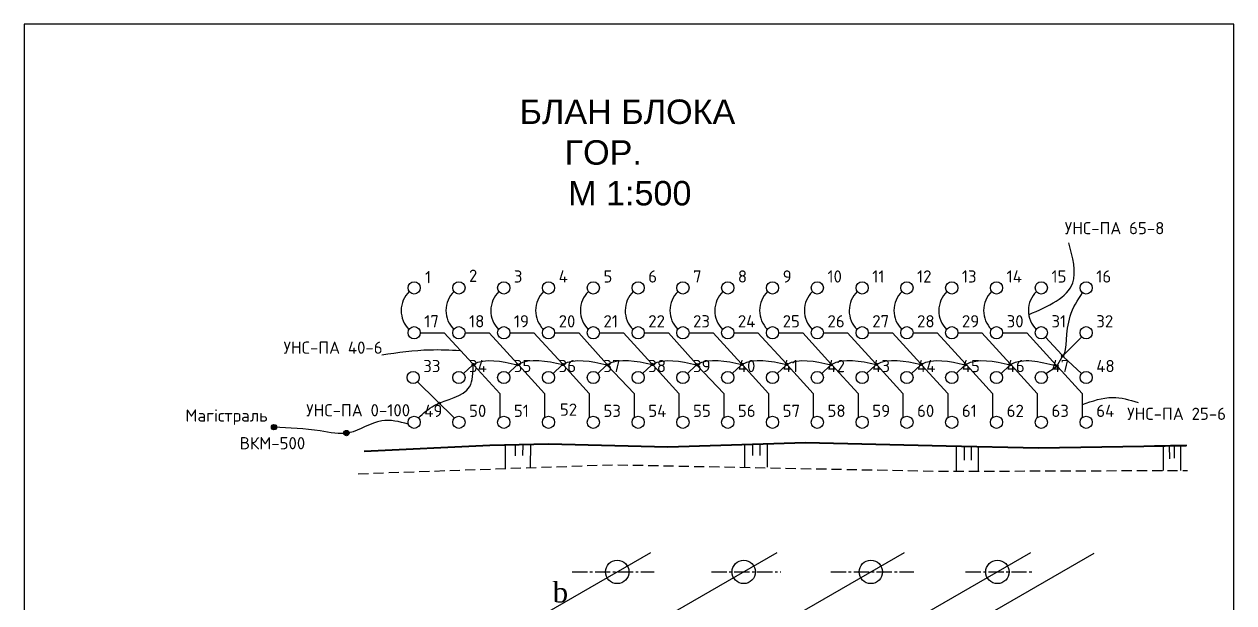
# Model space of a CAD drawing. Header units: metres. Extents: x -151 to 671, y 3490 to 3917.
# Drawn here: x -150.9 to 146.1, y 3768.3 to 3910.4 of the extents above; entities that cross this region are included whole.
import ezdxf

# ---------------------------------------------------------------- set-up
doc = ezdxf.new("R2010")
doc.units = ezdxf.units.M
doc.header["$LTSCALE"] = 5
doc.linetypes.add('CENTER2', pattern=[1.125, 0.75, -0.125, 0.125, -0.125])
doc.linetypes.add('DASHED', pattern=[0.75, 0.5, -0.25])
doc.styles.add('СПДС', font='isocpeur.ttf')

msp = doc.modelspace()

# ---------------------------------------------------------------- hatches: boundary and pattern name
h = msp.add_hatch(color=256)
h.dxf.hatch_style = 1
h.paths.add_polyline_path([(103.79634, 3828.96872, 1), (104.3909, 3828.96872, 1)])
h.paths.add_polyline_path([(104.19638, 3828.96569, -1), (103.99638, 3828.96569, -1)], flags=16)
h = msp.add_hatch(color=256)
h.dxf.hatch_style = 1
h.paths.add_polyline_path([(104.3909, 3828.96872, 1), (103.79634, 3828.96872, 1)])
h = msp.add_hatch(color=256)
h.dxf.hatch_style = 1
h.paths.add_polyline_path([(104.3909, 3828.96872, 1), (103.79634, 3828.96872, 1)])
h = msp.add_hatch(color=256)
h.dxf.hatch_style = 1
h.paths.add_polyline_path([(104.19638, 3828.96569, 1), (103.99638, 3828.96569, 1)])
h = msp.add_hatch(color=256)
h.dxf.hatch_style = 1
h.paths.add_polyline_path([(-40.37796, 3826.87322, 1), (-40.89663, 3826.87322, 1)])
h = msp.add_hatch(color=256)
h.dxf.hatch_style = 1
h.paths.add_polyline_path([(-29.53331, 3826.78247, 1), (-30.05198, 3826.78247, 1)])
h = msp.add_hatch(color=256)
h.dxf.hatch_style = 1
h.paths.add_polyline_path([(-29.69265, 3826.78247, 1), (-29.89265, 3826.78247, 1)])
h = msp.add_hatch(color=256)
h.dxf.hatch_style = 1
h.paths.add_polyline_path([(-18.3809, 3826.87614, 1), (-18.89957, 3826.87614, 1)])
h = msp.add_hatch(color=256)
h.dxf.hatch_style = 1
h.paths.add_polyline_path([(-18.53729, 3826.87322, 1), (-18.73729, 3826.87322, 1)])
h = msp.add_hatch(color=256)
h.dxf.hatch_style = 1
h.paths.add_polyline_path([(-7.53331, 3826.78247, 1), (-8.05198, 3826.78247, 1)])
h = msp.add_hatch(color=256)
h.dxf.hatch_style = 1
h.paths.add_polyline_path([(-7.69265, 3826.78247, 1), (-7.89265, 3826.78247, 1)])
h = msp.add_hatch(color=256)
h.dxf.hatch_style = 1
h.paths.add_polyline_path([(3.5629, 3826.89635, 1), (2.96834, 3826.89635, 1)])
h = msp.add_hatch(color=256)
h.dxf.hatch_style = 1
h.paths.add_polyline_path([(3.5629, 3826.89635, 1), (2.96834, 3826.89635, 1)])
h = msp.add_hatch(color=256)
h.dxf.hatch_style = 1
h.paths.add_polyline_path([(3.61928, 3826.87625, 1), (3.10061, 3826.87625, 1)])
h = msp.add_hatch(color=256)
h.dxf.hatch_style = 1
h.paths.add_polyline_path([(3.46287, 3826.87305, 1), (3.26287, 3826.87305, 1)])
h = msp.add_hatch(color=256)
h.dxf.hatch_style = 1
h.paths.add_polyline_path([(14.50187, 3826.7855, 1), (13.90731, 3826.7855, 1)])
h = msp.add_hatch(color=256)
h.dxf.hatch_style = 1
h.paths.add_polyline_path([(14.50187, 3826.7855, 1), (13.90731, 3826.7855, 1)])
h = msp.add_hatch(color=256)
h.dxf.hatch_style = 1
h.paths.add_polyline_path([(14.46393, 3826.7855, 1), (13.94525, 3826.7855, 1)])
h = msp.add_hatch(color=256)
h.dxf.hatch_style = 1
h.paths.add_polyline_path([(14.30799, 3826.78177, 1), (14.10799, 3826.78177, 1)])
h = msp.add_hatch(color=256)
h.dxf.hatch_style = 1
h.paths.add_polyline_path([(25.6594, 3826.87321, 1), (25.06484, 3826.87321, 1)])
h = msp.add_hatch(color=256)
h.dxf.hatch_style = 1
h.paths.add_polyline_path([(25.6594, 3826.87321, 1), (25.06484, 3826.87321, 1)])
h = msp.add_hatch(color=256)
h.dxf.hatch_style = 1
h.paths.add_polyline_path([(25.62146, 3826.87321, 1), (25.10278, 3826.87321, 1)])
h = msp.add_hatch(color=256)
h.dxf.hatch_style = 1
h.paths.add_polyline_path([(25.46212, 3826.87321, 1), (25.26212, 3826.87321, 1)])
h = msp.add_hatch(color=256)
h.dxf.hatch_style = 1
h.paths.add_polyline_path([(36.65981, 3826.87312, 1), (36.06525, 3826.87312, 1)])
h = msp.add_hatch(color=256)
h.dxf.hatch_style = 1
h.paths.add_polyline_path([(36.65981, 3826.87312, 1), (36.06525, 3826.87312, 1)])
h = msp.add_hatch(color=256)
h.dxf.hatch_style = 1
h.paths.add_polyline_path([(36.61928, 3826.87625, 1), (36.10061, 3826.87625, 1)])
h = msp.add_hatch(color=256)
h.dxf.hatch_style = 1
h.paths.add_polyline_path([(36.46253, 3826.87312, 1), (36.26253, 3826.87312, 1)])
h = msp.add_hatch(color=256)
h.dxf.hatch_style = 1
h.paths.add_polyline_path([(47.50527, 3826.78177, 1), (46.91071, 3826.78177, 1)])
h = msp.add_hatch(color=256)
h.dxf.hatch_style = 1
h.paths.add_polyline_path([(47.50527, 3826.78177, 1), (46.91071, 3826.78177, 1)])
h = msp.add_hatch(color=256)
h.dxf.hatch_style = 1
h.paths.add_polyline_path([(47.46393, 3826.7855, 1), (46.94525, 3826.7855, 1)])
h = msp.add_hatch(color=256)
h.dxf.hatch_style = 1
h.paths.add_polyline_path([(47.30799, 3826.78177, 1), (47.10799, 3826.78177, 1)])
h = msp.add_hatch(color=256)
h.dxf.hatch_style = 1
h.paths.add_polyline_path([(58.65979, 3826.87343, 1), (58.06523, 3826.87343, 1)])
h = msp.add_hatch(color=256)
h.dxf.hatch_style = 1
h.paths.add_polyline_path([(58.65979, 3826.87343, 1), (58.06523, 3826.87343, 1)])
h = msp.add_hatch(color=256)
h.dxf.hatch_style = 1
h.paths.add_polyline_path([(58.62185, 3826.87343, 1), (58.10318, 3826.87343, 1)])
h = msp.add_hatch(color=256)
h.dxf.hatch_style = 1
h.paths.add_polyline_path([(58.46251, 3826.87343, 1), (58.26251, 3826.87343, 1)])
h = msp.add_hatch(color=256)
h.dxf.hatch_style = 1
h.paths.add_polyline_path([(69.66015, 3826.87305, 1), (69.06558, 3826.87305, 1)])
h = msp.add_hatch(color=256)
h.dxf.hatch_style = 1
h.paths.add_polyline_path([(69.66015, 3826.87305, 1), (69.06558, 3826.87305, 1)])
h = msp.add_hatch(color=256)
h.dxf.hatch_style = 1
h.paths.add_polyline_path([(69.6191, 3826.87614, 1), (69.10043, 3826.87614, 1)])
h = msp.add_hatch(color=256)
h.dxf.hatch_style = 1
h.paths.add_polyline_path([(69.46287, 3826.87305, 1), (69.26287, 3826.87305, 1)])
h = msp.add_hatch(color=256)
h.dxf.hatch_style = 1
h.paths.add_polyline_path([(80.50187, 3826.7855, 1), (79.90731, 3826.7855, 1)])
h = msp.add_hatch(color=256)
h.dxf.hatch_style = 1
h.paths.add_polyline_path([(80.50187, 3826.7855, 1), (79.90731, 3826.7855, 1)])
h = msp.add_hatch(color=256)
h.dxf.hatch_style = 1
h.paths.add_polyline_path([(80.46669, 3826.78247, 1), (79.94802, 3826.78247, 1)])
h = msp.add_hatch(color=256)
h.dxf.hatch_style = 1
h.paths.add_polyline_path([(80.30735, 3826.78247, 1), (80.10735, 3826.78247, 1)])
h = msp.add_hatch(color=256)
h.dxf.hatch_style = 1
h.paths.add_polyline_path([(91.50463, 3826.78247, 1), (90.91007, 3826.78247, 1)])
h = msp.add_hatch(color=256)
h.dxf.hatch_style = 1
h.paths.add_polyline_path([(91.50463, 3826.78247, 1), (90.91007, 3826.78247, 1)])
h = msp.add_hatch(color=256)
h.dxf.hatch_style = 1
h.paths.add_polyline_path([(91.46669, 3826.78247, 1), (90.94802, 3826.78247, 1)])
h = msp.add_hatch(color=256)
h.dxf.hatch_style = 1
h.paths.add_polyline_path([(91.30735, 3826.78247, 1), (91.10735, 3826.78247, 1)])
h = msp.add_hatch(color=256)
h.dxf.hatch_style = 1
h.paths.add_polyline_path([(103.0134, 3826.48464, 1), (102.41884, 3826.48464, 1)])
h = msp.add_hatch(color=256)
h.dxf.hatch_style = 1
h.paths.add_polyline_path([(103.0134, 3826.48464, 1), (102.41884, 3826.48464, 1)])
h = msp.add_hatch(color=256)
h.dxf.hatch_style = 1
h.paths.add_polyline_path([(102.97546, 3826.48464, 1), (102.45679, 3826.48464, 1)])
h = msp.add_hatch(color=256)
h.dxf.hatch_style = 1
h.paths.add_polyline_path([(102.81888, 3826.48161, 1), (102.61888, 3826.48161, 1)])
h = msp.add_hatch(color=256)
h.dxf.hatch_style = 1
h.paths.add_polyline_path([(-48.6803, 3817.35792, 1), (-49.19897, 3817.35792, 1)])
h = msp.add_hatch(color=256)
h.dxf.hatch_style = 1
h.paths.add_polyline_path([(-48.83687, 3817.35489, 1), (-49.03687, 3817.35489, 1)])
h = msp.add_hatch(color=256)
h.dxf.hatch_style = 1
h.paths.add_polyline_path([(-90.19383, 3811.46524, 1), (-88.89662, 3811.46524, 1)])
h = msp.add_hatch(color=256)
h.dxf.hatch_style = 1
h.paths.add_polyline_path([(-72.40582, 3810.02391, 1), (-71.1086, 3810.02391, 1)])

# ---------------------------------------------------------------- linework, layer by layer
at = {"color": 6}
for p, q in [((-53.63791, 3834.65784), (-47.71758, 3834.65784)), ((-47.71758, 3834.65784), (-40.81179, 3827.06507)), ((-42.63791, 3834.65784), (-36.71758, 3834.65784)), ((-36.71758, 3834.65784), (-29.79063, 3827.0418)), ((-31.63791, 3834.65784), (-25.71758, 3834.65784)), ((-25.71758, 3834.65784), (-18.81458, 3827.06813)), ((-20.63791, 3834.65784), (-14.71758, 3834.65784)), ((-14.71758, 3834.65784), (-7.9404, 3827.00624)), ((-9.63791, 3834.65784), (-3.71758, 3834.65784)), ((-3.71758, 3834.65784), (3.18545, 3827.0681)), ((1.36209, 3834.65784), (7.28242, 3834.65784)), ((7.28242, 3834.65784), (14.09364, 3827.00156)), ((12.36209, 3834.65784), (18.28242, 3834.65784)), ((18.28242, 3834.65784), (25.18795, 3827.06535)), ((23.36209, 3834.65784), (29.28242, 3834.65784)), ((29.28242, 3834.65784), (36.18545, 3827.0681)), ((34.36209, 3834.65784), (40.28242, 3834.65784)), ((40.28242, 3834.65784), (47.20662, 3827.04483)), ((45.36209, 3834.65784), (51.28242, 3834.65784)), ((51.28242, 3834.65784), (58.18801, 3827.06528)), ((56.36209, 3834.65784), (62.28242, 3834.65784)), ((62.28242, 3834.65784), (69.18542, 3827.06813)), ((67.36209, 3834.65784), (73.28242, 3834.65784)), ((73.28242, 3834.65784), (80.20937, 3827.0418)), ((78.36209, 3834.65784), (84.28242, 3834.65784)), ((84.28242, 3834.65784), (91.20937, 3827.0418)), ((89.36209, 3834.65784), (95.28242, 3834.65784)), ((95.28242, 3834.65784), (102.53321, 3826.66772)), ((99.87741, 3833.5537), (103.89239, 3829.18753))]:
    msp.add_line(p, q, dxfattribs=at)
at = {"color": 1, "lineweight": 30}
msp.add_line((102.8319, 3826.70548), (103.94887, 3828.70906), dxfattribs=at)
at = {"color": 30}
for p, q in [((104.31209, 3828.76711), (108.75852, 3824.67378)), ((-43.03407, 3824.67349), (-40.83089, 3826.70066)), ((-40.42095, 3826.63534), (-34.11736, 3819.70467)), ((-32.03407, 3824.67349), (-29.95858, 3826.58317)), ((-29.53429, 3826.75996), (-23.11736, 3819.70467)), ((-21.03407, 3824.67349), (-18.83105, 3826.70051)), ((-18.46559, 3826.68443), (-12.11736, 3819.70467)), ((-10.03407, 3824.67349), (-7.95858, 3826.58317)), ((-7.64212, 3826.61238), (-1.11736, 3819.70467)), ((0.96593, 3824.67349), (3.16911, 3826.70066)), ((3.53444, 3826.68439), (9.88264, 3819.70467)), ((11.96593, 3824.67349), (14.04142, 3826.58317)), ((14.34994, 3826.64677), (20.88264, 3819.70467)), ((22.96593, 3824.67349), (25.16895, 3826.70051)), ((25.53694, 3826.68165), (31.88264, 3819.70467)), ((33.96593, 3824.67349), (36.17711, 3826.69829)), ((36.53444, 3826.68439), (42.88264, 3819.70467)), ((44.96593, 3824.67349), (47.04186, 3826.58357)), ((47.46295, 3826.76299), (53.88264, 3819.70467)), ((55.96593, 3824.67349), (58.18633, 3826.69172)), ((58.537, 3826.68157), (64.88264, 3819.70467)), ((66.96593, 3824.67349), (69.16895, 3826.70051)), ((69.53441, 3826.68443), (75.88264, 3819.70467)), ((77.96593, 3824.67349), (80.04142, 3826.58317)), ((80.46571, 3826.75996), (86.88264, 3819.70467)), ((88.96593, 3824.67349), (91.04142, 3826.58317)), ((91.46571, 3826.75996), (97.88264, 3819.70467)), ((99.96593, 3824.67349), (102.52264, 3826.31196)), ((102.8924, 3826.29765), (108.88264, 3819.70467)), ((-54.30386, 3822.60859), (-45.20986, 3813.70709)), ((-34.11736, 3819.70467), (-34.11736, 3813.7624)), ((-23.11736, 3819.70467), (-23.11736, 3813.7624)), ((-12.11736, 3819.70467), (-12.11736, 3813.7624)), ((-1.11736, 3819.70467), (-1.11736, 3813.7624)), ((9.88264, 3819.70467), (9.88264, 3813.7624)), ((20.88264, 3819.70467), (20.88264, 3813.7624)), ((31.88264, 3819.70467), (31.88264, 3813.7624)), ((42.88264, 3819.70467), (42.88264, 3813.7624)), ((53.88264, 3819.70467), (53.88264, 3813.7624)), ((64.88264, 3819.70467), (64.88264, 3813.7624)), ((75.88264, 3819.70467), (75.88264, 3813.7624)), ((86.88264, 3819.70467), (86.88264, 3813.7624)), ((97.88264, 3819.70467), (97.88264, 3813.7624)), ((108.88264, 3819.70467), (108.88264, 3813.7624))]:
    msp.add_line(p, q, dxfattribs=at)
for p, q in [((-40.64005, 3826.87625), (-40.64005, 3826.87625)), ((-32.74469, 3807.15216), (-32.74595, 3801.31032)), ((-30.32797, 3807.20633), (-30.30418, 3804.41579)), ((-28.47893, 3807.24834), (-28.4911, 3804.54008)), ((-26.58423, 3807.33138), (-26.62989, 3801.52569)), ((25.95358, 3807.21276), (25.95358, 3801.48891)), ((27.97425, 3807.27402), (27.97425, 3804.51625)), ((29.77042, 3807.32848), (29.78552, 3804.52749)), ((31.57339, 3807.36479), (31.56655, 3801.60103)), ((77.96979, 3806.84174), (77.97272, 3800.65262)), ((79.88115, 3806.81086), (79.88115, 3803.36294)), ((81.67729, 3806.76712), (81.67729, 3803.36294)), ((83.35376, 3806.76267), (83.36119, 3800.67039)), ((128.75329, 3806.82257), (128.75527, 3800.82002)), ((130.26844, 3806.85521), (130.30446, 3803.72141)), ((131.52062, 3806.85671), (131.52062, 3803.81354)), ((133.02868, 3806.91008), (133.00583, 3800.83403))]:
    msp.add_line(p, q)
at = {"linetype": 'CENTER2'}
for p, q in [((-16.34485, 3775.91649), (3.83545, 3775.91649)), ((17.85809, 3775.91649), (34.92893, 3775.91649)), ((47.18136, 3775.91649), (67.52538, 3775.91649)), ((80.25577, 3775.91649), (96.8855, 3775.91649))]:
    msp.add_line(p, q, dxfattribs=at)
at = {"flags": 128}
msp.add_lwpolyline([(-150.87562, 3490.415), (146.12438, 3490.415), (146.12438, 3910.415), (-150.87562, 3910.415)], close=True, dxfattribs=at)
at = {"lineweight": 40, "flags": 128}
msp.add_lwpolyline([(-67.36838, 3805.56429), (-36.5815, 3807.06427), (-22.16425, 3807.39179), (7.12082, 3806.64179), (40.95606, 3807.6676), (75.49745, 3806.91762), (98.1938, 3806.3649), (134.42677, 3806.94624), (126.66817, 3806.80507)], dxfattribs=at)
at = {"linetype": 'DASHED', "flags": 128}
msp.add_lwpolyline([(-68.86878, 3800.03831), (-6.27352, 3802.24251), (73.97679, 3800.63945), (134.76639, 3800.83984)], dxfattribs=at)
at = {"flags": 128}
for points in [[(-62.95494, 3742.60133), (2.96682, 3780.67249)], [(-31.79557, 3742.74049), (34.02858, 3780.67249)], [(-0.86257, 3742.56384), (65.24134, 3780.67249)], [(30.29337, 3742.6088), (96.32435, 3780.67249)], [(43.53065, 3741.06253), (111.85954, 3780.51223)]]:
    msp.add_lwpolyline(points, dxfattribs=at)
for centre, radius in [((-55.13791, 3845.65784), 1.5), ((-44.13791, 3845.65784), 1.5), ((-33.13791, 3845.65784), 1.5), ((-22.13791, 3845.65784), 1.5), ((-11.13791, 3845.65784), 1.5), ((-0.13791, 3845.65784), 1.5), ((10.86209, 3845.65784), 1.5), ((21.86209, 3845.65784), 1.5), ((32.86209, 3845.65784), 1.5), ((43.86209, 3845.65784), 1.5), ((54.86209, 3845.65784), 1.5), ((65.86209, 3845.65784), 1.5), ((76.86209, 3845.65784), 1.5), ((87.86209, 3845.65784), 1.5), ((98.86209, 3845.65784), 1.5), ((109.86209, 3845.65784), 1.5), ((-55.13791, 3834.65784), 1.5), ((-44.13791, 3834.65784), 1.5), ((-33.13791, 3834.65784), 1.5), ((-22.13791, 3834.65784), 1.5), ((-11.13791, 3834.65784), 1.5), ((-0.13791, 3834.65784), 1.5), ((10.86209, 3834.65784), 1.5), ((21.86209, 3834.65784), 1.5), ((32.86209, 3834.65784), 1.5), ((43.86209, 3834.65784), 1.5), ((54.86209, 3834.65784), 1.5), ((65.86209, 3834.65784), 1.5), ((76.86209, 3834.65784), 1.5), ((87.86209, 3834.65784), 1.5), ((98.86209, 3834.65784), 1.5), ((109.86209, 3834.65784), 1.5), ((104.09362, 3828.96872), 0.29728), ((104.09362, 3828.96872), 0.29728), ((104.09362, 3828.96872), 0.29728), ((104.09638, 3828.96569), 0.1), ((-40.63729, 3826.87322), 0.25934), ((-29.79265, 3826.78247), 0.25934), ((-29.79265, 3826.78247), 0.1), ((-18.64023, 3826.87614), 0.25934), ((-18.63729, 3826.87322), 0.1), ((-7.79265, 3826.78247), 0.25934), ((-7.79265, 3826.78247), 0.1), ((3.26562, 3826.89635), 0.29728), ((3.26562, 3826.89635), 0.29728), ((3.35995, 3826.87625), 0.25934), ((3.36287, 3826.87305), 0.1), ((14.20459, 3826.7855), 0.29728), ((14.20459, 3826.7855), 0.29728), ((14.20459, 3826.7855), 0.25934), ((14.20799, 3826.78177), 0.1), ((25.36212, 3826.87321), 0.29728), ((25.36212, 3826.87321), 0.29728), ((25.36212, 3826.87321), 0.25934), ((25.36212, 3826.87321), 0.1), ((36.36253, 3826.87312), 0.29728), ((36.36253, 3826.87312), 0.29728), ((36.35995, 3826.87625), 0.25934), ((36.36253, 3826.87312), 0.1), ((47.20799, 3826.78177), 0.29728), ((47.20799, 3826.78177), 0.29728), ((47.20459, 3826.7855), 0.25934), ((47.20799, 3826.78177), 0.1), ((58.36251, 3826.87343), 0.29728), ((58.36251, 3826.87343), 0.29728), ((58.36251, 3826.87343), 0.25934), ((58.36251, 3826.87343), 0.1), ((69.36287, 3826.87305), 0.29728), ((69.36287, 3826.87305), 0.29728), ((69.35977, 3826.87614), 0.25934), ((69.36287, 3826.87305), 0.1), ((80.20459, 3826.7855), 0.29728), ((80.20459, 3826.7855), 0.29728), ((80.20735, 3826.78247), 0.25934), ((80.20735, 3826.78247), 0.1), ((91.20735, 3826.78247), 0.29728), ((91.20735, 3826.78247), 0.29728), ((91.20735, 3826.78247), 0.25934), ((91.20735, 3826.78247), 0.1), ((102.71612, 3826.48464), 0.29728), ((102.71612, 3826.48464), 0.29728), ((102.71612, 3826.48464), 0.25934), ((102.71888, 3826.48161), 0.1), ((-55.3758, 3823.65784), 1.5), ((-44.13791, 3823.65784), 1.5), ((-33.13791, 3823.65784), 1.5), ((-22.13791, 3823.65784), 1.5), ((-11.13791, 3823.65784), 1.5), ((-0.13791, 3823.65784), 1.5), ((10.86209, 3823.65784), 1.5), ((21.86209, 3823.65784), 1.5), ((32.86209, 3823.65784), 1.5), ((43.86209, 3823.65784), 1.5), ((54.86209, 3823.65784), 1.5), ((65.86209, 3823.65784), 1.5), ((76.86209, 3823.65784), 1.5), ((87.86209, 3823.65784), 1.5), ((98.86209, 3823.65784), 1.5), ((109.86209, 3823.65784), 1.5), ((-48.93964, 3817.35792), 0.25934), ((-48.93687, 3817.35489), 0.1), ((-55.13791, 3812.65784), 1.5), ((-55.13791, 3812.65784), 1.5), ((-44.13791, 3812.65784), 1.5), ((-33.13791, 3812.65784), 1.5), ((-22.13791, 3812.65784), 1.5), ((-11.13791, 3812.65784), 1.5), ((-0.13791, 3812.65784), 1.5), ((10.86209, 3812.65784), 1.5), ((21.86209, 3812.65784), 1.5), ((32.86209, 3812.65784), 1.5), ((43.86209, 3812.65784), 1.5), ((54.86209, 3812.65784), 1.5), ((65.86209, 3812.65784), 1.5), ((76.86209, 3812.65784), 1.5), ((87.86209, 3812.65784), 1.5), ((98.86209, 3812.65784), 1.5), ((109.86209, 3812.65784), 1.5), ((-89.54523, 3811.46524), 0.64861), ((-71.75721, 3810.02391), 0.64861), ((-5.27082, 3775.91649), 2.87639), ((25.79094, 3775.91649), 2.87639), ((57.0037, 3775.91649), 2.87639), ((88.08671, 3775.91649), 2.87639)]:
    msp.add_circle(centre, radius)
at = {"color": 3}
for centre in [(-51.8322, 3840.08378), (-40.8322, 3840.08378), (-29.8322, 3840.08378), (-18.8322, 3840.08378), (-7.8322, 3840.08378), (3.1678, 3840.08378), (14.1678, 3840.08378), (25.1678, 3840.08378), (36.1678, 3840.08378), (47.1678, 3840.08378), (58.1678, 3840.08378), (69.1678, 3840.08378), (80.1678, 3840.08378), (91.1678, 3840.08378), (102.1678, 3840.08378)]:
    msp.add_arc(centre, 6.48058, 133.9616324, 225.2726254, dxfattribs=at)
msp.add_spline([(95.84587, 3839.11263), (106.57413, 3846.86819), (105.58513, 3856.7462)], degree=3, dxfattribs=at)
msp.add_open_spline([(104.32744, 3829.15231), (105.22767, 3830.23214), (104.52408, 3837.48883), (107.75522, 3842.64854), (108.99645, 3844.43282)], degree=3, knots=[5.685565665, 5.685565665, 5.685565665, 5.685565665, 17.432734527, 23.909637037, 23.909637037, 23.909637037, 23.909637037], dxfattribs=at)
at = {"color": 1, "lineweight": 30}
for points in [[(104.30528, 3829.17746), (105.80156, 3830.65316), (107.29783, 3832.12885), (108.79411, 3833.60455)], [(-40.64005, 3826.87625), (-37.68865, 3828.55389), (-33.74203, 3827.66969), (-29.79541, 3826.7855)], [(-29.64025, 3826.87646), (-26.6495, 3828.59543), (-22.6447, 3827.73575), (-18.6399, 3826.87607)], [(-18.64005, 3826.87625), (-15.68865, 3828.55389), (-11.74203, 3827.66969), (-7.79541, 3826.7855)], [(-7.64025, 3826.87646), (-4.6495, 3828.59543), (-0.6447, 3827.73575), (3.3601, 3826.87607)], [(3.35995, 3826.87625), (6.31135, 3828.55389), (10.25797, 3827.66969), (14.20459, 3826.7855)], [(14.35975, 3826.87646), (17.3505, 3828.59543), (21.3553, 3827.73575), (25.3601, 3826.87607)], [(25.35975, 3826.87646), (28.3505, 3828.59543), (32.3553, 3827.73575), (36.3601, 3826.87607)], [(36.35995, 3826.87625), (39.31135, 3828.55389), (43.25797, 3827.66969), (47.20459, 3826.7855)], [(47.35975, 3826.87646), (50.3505, 3828.59543), (54.3553, 3827.73575), (58.3601, 3826.87607)], [(58.35975, 3826.87646), (61.3505, 3828.59543), (65.3553, 3827.73575), (69.3601, 3826.87607)], [(69.35995, 3826.87625), (72.31135, 3828.55389), (76.25797, 3827.66969), (80.20459, 3826.7855)], [(80.35995, 3826.87625), (83.31135, 3828.55389), (87.25797, 3827.66969), (91.20459, 3826.7855)], [(91.35989, 3826.8763), (94.37966, 3828.59782), (98.40916, 3827.60966), (102.46522, 3826.55023)]]:
    msp.add_open_spline(points, degree=3, dxfattribs=at)
at = {"color": 6}
msp.add_spline([(-63.04486, 3829.22869), (-51.27493, 3830.47433), (-43.87001, 3830.31862)], degree=3, dxfattribs=at)
at = {"color": 1, "lineweight": 30}
msp.add_open_spline([(-54.08418, 3813.72538), (-52.92218, 3814.87565), (-49.24828, 3818.12171), (-40.68332, 3819.19586), (-40.65154, 3824.83745), (-40.64005, 3826.87625)], degree=3, knots=[1.508919782, 1.508919782, 1.508919782, 1.508919782, 6.442312413, 16.259474895, 21.81495444, 21.81495444, 21.81495444, 21.81495444], dxfattribs=at)
at = {"color": 30}
msp.add_spline([(108.96947, 3817.03624), (116.34095, 3818.7686), (122.60956, 3817.55166)], degree=3, dxfattribs=at)
at = {"color": 1, "lineweight": 30}
msp.add_spline([(-56.54775, 3812.22689), (-63.08136, 3813.0426), (-71.17062, 3810.06548), (-78.17789, 3810.53207), (-89.54523, 3811.46524)], degree=3, dxfattribs=at)

# ---------------------------------------------------------------- texts
at = {"attachment_point": 1, "style": 'СПДС'}
for s, width, insert, char_height in [('\\pi0.58587;{\\f@Arial Unicode MS|b0|i0|c204|p34;БЛАН БЛОКА\\P\\pi0;     ГОР.          \\P\\pi12.506;М 1:500}', 54.2836024, (-29.83247, 3891.92118), 6), ('1', 2.6553133, (-52.44845, 3849.80348), 3), ('2', 2.6553133, (-41.66126, 3850.13498), 3), ('3', 2.6553133, (-30.6485, 3849.96747), 3), ('4', 2.6553133, (-19.6485, 3849.96747), 3), ('5', 2.6553133, (-8.6485, 3849.96747), 3), ('6', 2.6553133, (2.3515, 3849.96747), 3), ('7', 2.6553133, (13.3515, 3849.96747), 3), ('8', 2.6553133, (24.3515, 3849.96747), 3), ('9', 2.6553133, (35.3515, 3849.96747), 3), ('10', 2.6553133, (46.3515, 3849.96747), 3), ('11', 2.6553133, (57.3515, 3849.96747), 3), ('12', 2.6553133, (68.3515, 3849.96747), 3), ('13', 2.6553133, (79.3515, 3849.96747), 3), ('14', 2.6553133, (90.3515, 3849.96747), 3), ('15', 2.6553133, (101.3515, 3849.96747), 3), ('16', 2.6553133, (112.3515, 3849.96747), 3), ('17', 2.6553133, (-52.6485, 3838.96747), 3), ('18', 2.6553133, (-41.6485, 3838.96747), 3), ('19', 2.6553133, (-30.6485, 3838.96747), 3), ('20', 2.6553133, (-19.6485, 3838.96747), 3), ('21', 2.6553133, (-8.6485, 3838.96747), 3), ('22', 2.6553133, (2.3515, 3838.96747), 3), ('23', 2.6553133, (13.3515, 3838.96747), 3), ('24', 2.6553133, (24.3515, 3838.96747), 3), ('25', 2.6553133, (35.3515, 3838.96747), 3), ('26', 2.6553133, (46.3515, 3838.96747), 3), ('27', 2.6553133, (57.3515, 3838.96747), 3), ('28', 2.6553133, (68.3515, 3838.96747), 3), ('29', 2.6553133, (79.3515, 3838.96747), 3), ('30', 2.6553133, (90.3515, 3838.96747), 3), ('31', 2.6553133, (101.3515, 3838.96747), 3), ('32', 2.6553133, (112.3515, 3838.96747), 3), ('33', 2.6553133, (-52.8864, 3827.96747), 3), ('34', 2.6553133, (-41.6485, 3827.96747), 3), ('35', 2.6553133, (-30.6485, 3827.96747), 3), ('36', 2.6553133, (-19.6485, 3827.96747), 3), ('37', 2.6553133, (-8.6485, 3827.96747), 3), ('38', 2.6553133, (2.3515, 3827.96747), 3), ('39', 2.6553133, (13.3515, 3827.96747), 3), ('40', 2.6553133, (24.3515, 3827.96747), 3), ('41', 2.6553133, (35.3515, 3827.96747), 3), ('42', 2.6553133, (46.3515, 3827.96747), 3), ('43', 2.6553133, (57.3515, 3827.96747), 3), ('44', 2.6553133, (68.3515, 3827.96747), 3), ('45', 2.6553133, (79.3515, 3827.96747), 3), ('46', 2.6553133, (90.3515, 3827.96747), 3), ('47', 2.6553133, (101.3515, 3827.96747), 3), ('48', 2.6553133, (112.3515, 3827.96747), 3), ('49', 2.6553133, (-52.6485, 3816.96747), 3), ('50', 2.6553133, (-41.6485, 3816.96747), 3), ('51', 2.6553133, (-30.6485, 3816.96747), 3), ('52', 2.6553133, (-19.3469, 3817.27647), 3), ('53', 2.6553133, (-8.6485, 3816.96747), 3), ('54', 2.6553133, (2.3515, 3816.96747), 3), ('55', 2.6553133, (13.3515, 3816.96747), 3), ('56', 2.6553133, (24.3515, 3816.96747), 3), ('57', 2.6553133, (35.3515, 3816.96747), 3), ('58', 2.6553133, (46.3515, 3816.96747), 3), ('59', 2.6553133, (57.3515, 3816.96747), 3), ('60', 2.6553133, (68.3515, 3816.96747), 3), ('61', 2.6553133, (79.3515, 3816.96747), 3), ('62', 2.6553133, (90.3515, 3816.96747), 3), ('63', 2.6553133, (101.3515, 3816.96747), 3), ('64', 2.6553133, (112.3515, 3816.96747), 3), ('{\\f@Batang|b0|i0|c0|p18;b}', 2.088628, (-21.1011, 3773.41387), 5)]:
    msp.add_mtext_dynamic_manual_height_columns(s, width=width, gutter_width=10, heights=[0], dxfattribs=dict(at, insert=insert, char_height=char_height))
at = {"char_height": 3, "attachment_point": 1, "style": 'СПДС'}
for s, insert in [('УНС-ПА 65-8', (104.61504, 3861.82794)), ('УНС-ПА 40-6', (-87.20084, 3832.4899)), ('УНС-ПА 0-100', (-81.63759, 3817.11731)), ('Магістраль', (-111.28011, 3815.8232)), ('УНС-ПА 25-6', (119.95298, 3816.24666)), ('ВКМ-500', (-97.9746, 3809.02271))]:
    msp.add_mtext(s, dxfattribs=dict(at, insert=insert))

doc.saveas('drawing.dxf')
